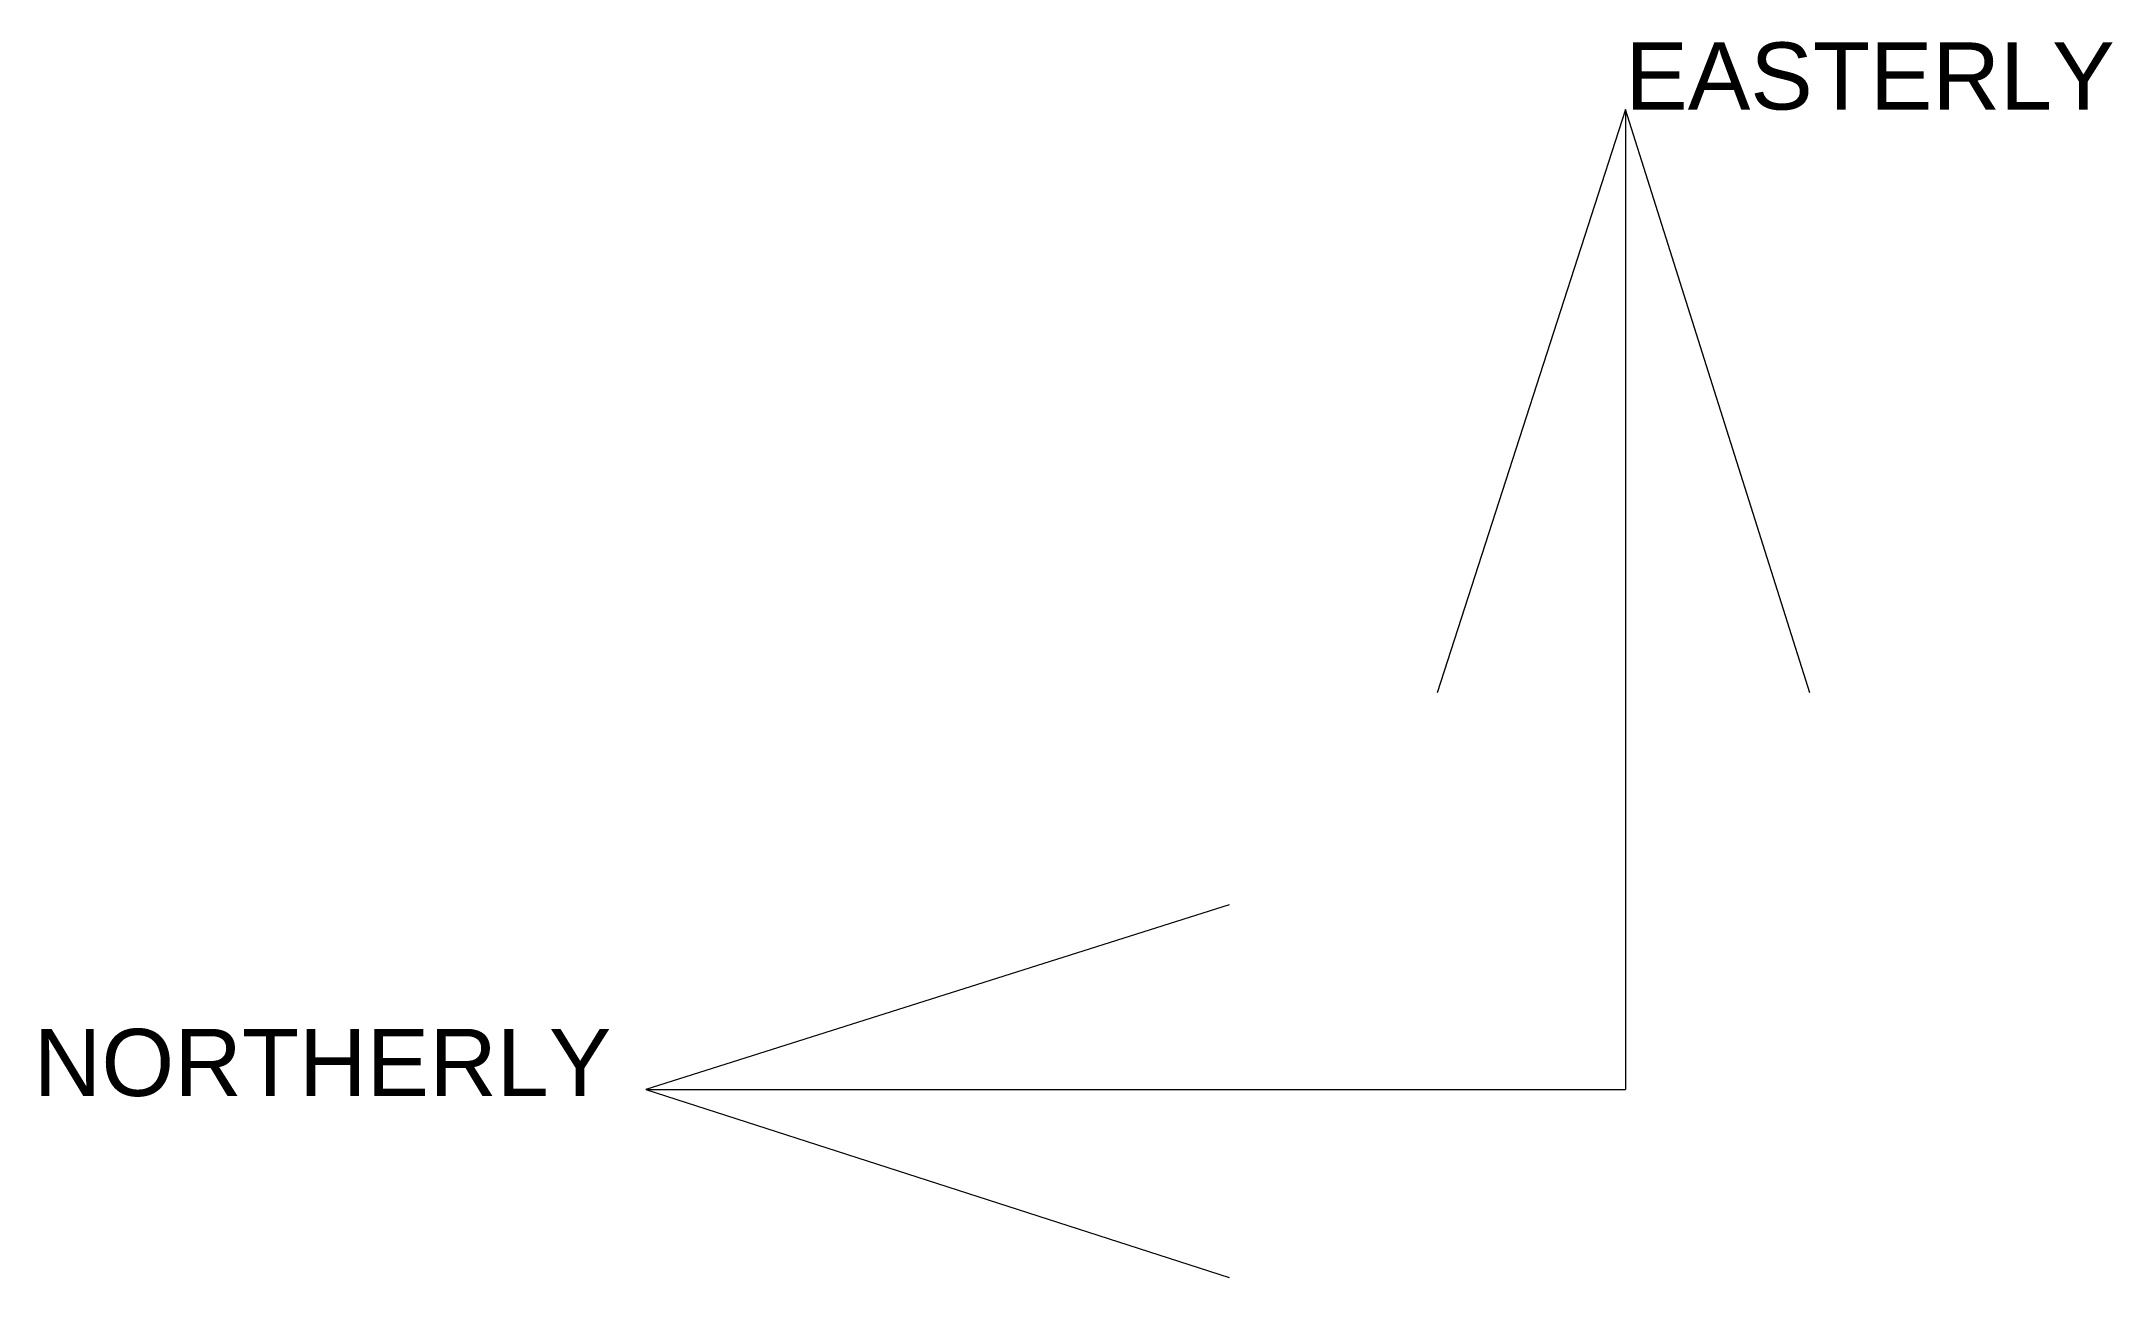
# Model space of a CAD drawing. Header units: inches. Extents: x 411.3 to 504, y 399.9 to 455.2.
import ezdxf

# ---------------------------------------------------------------- set-up
doc = ezdxf.new("R2010")
doc.units = ezdxf.units.IN
doc.header["$MEASUREMENT"] = 0
doc.layers.add('00-A000-page-edge', color=7, linetype='Continuous', lineweight=9)
doc.styles.add('Reg', font='Arial.ttf', dxfattribs={"height": 3})

msp = doc.modelspace()

# ---------------------------------------------------------------- linework, layer by layer
at = {"layer": '00-A000-page-edge'}
for p, q in [((482.208, 452.149), (473.791, 426.052)), ((482.208, 452.149), (482.208, 408.317)), ((490.464, 426.052), (482.208, 452.149)), ((464.473, 416.573), (438.376, 408.317)), ((438.376, 408.317), (482.208, 408.317)), ((438.376, 408.317), (464.473, 399.901))]:
    msp.add_line(p, q, dxfattribs=at)

# ---------------------------------------------------------------- texts
at = {"layer": '00-A000-page-edge', "style": 'Reg'}
for s, p in [('EASTERLY', (482.208, 452.149)), ('NORTHERLY', (410.992, 408.023))]:
    msp.add_text(s, height=3, dxfattribs=at).set_placement(p)

doc.saveas('drawing.dxf')
